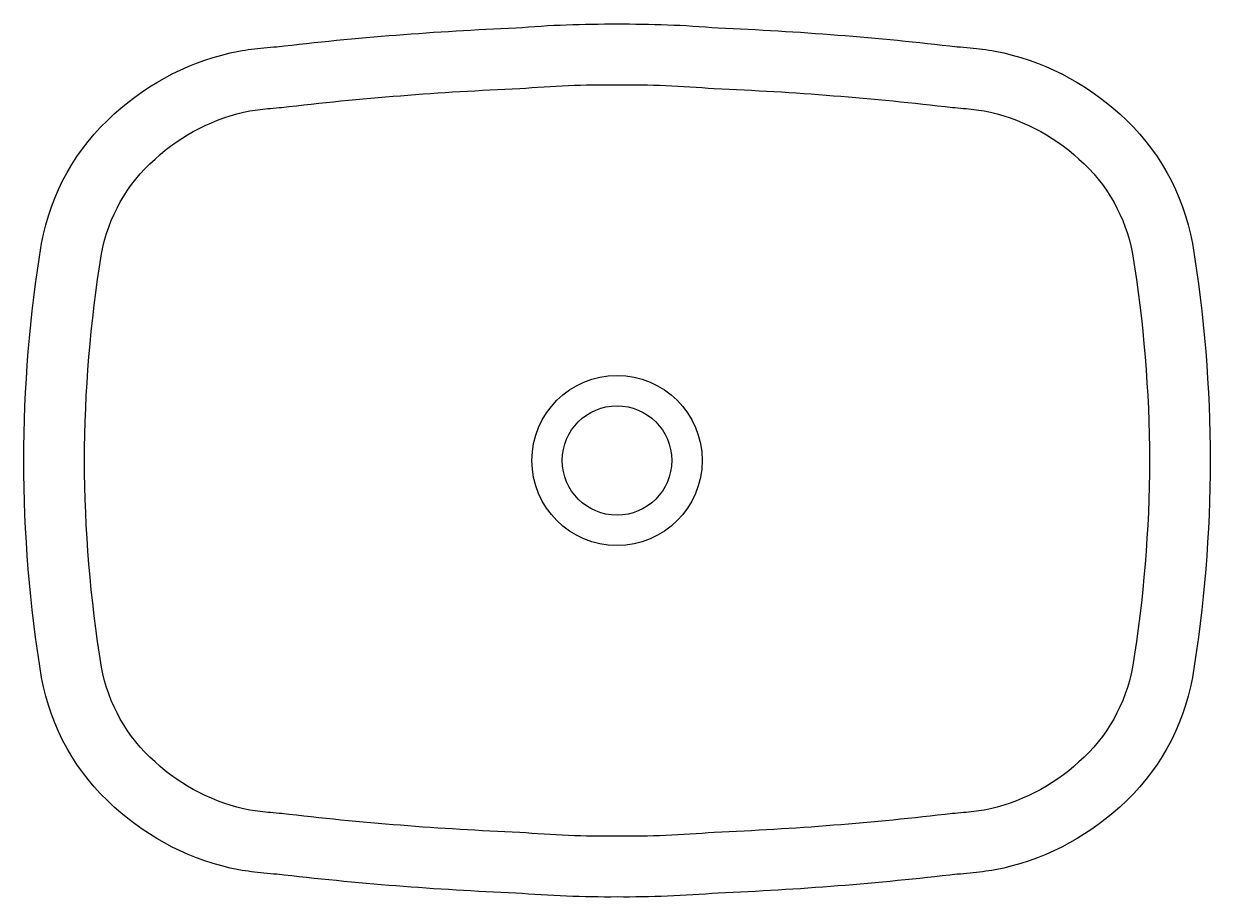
# Model space of a CAD drawing. Extents: x -825.488 to -825, y 505.538 to 505.898.
import ezdxf

# ---------------------------------------------------------------- set-up
doc = ezdxf.new("R2010")
doc.units = 0
doc.header["$LTSCALE"] = 50
doc.header["$MEASUREMENT"] = 0
doc.layers.add('A-PECAS', color=2, linetype='CONTINUOUS')
doc.layers.add('ESC1-50', color=1, linetype='CONTINUOUS')

# ---------------------------------------------------------------- blocks, each defined once
blk = doc.blocks.new('L-42-S')
at = {"layer": 'A-PECAS'}
blk.add_lwpolyline([(0, -0.44456, -0.023279), (-0.04158, -0.44296, -0.01916), (-0.13991, -0.43519, -0.021277), (-0.14522, -0.43471, -0.022101), (-0.15547, -0.43341, -0.137935), (-0.20674, -0.40757, -0.168041), (-0.23664, -0.35425, -0.040113), (-0.244, -0.265, -0.040113), (-0.23664, -0.17575, -0.168041), (-0.20674, -0.12243, -0.137935), (-0.15547, -0.09659, -0.022101), (-0.14522, -0.09529, -0.021277), (-0.13991, -0.09481, -0.01916), (-0.04158, -0.08704, -0.023279), (0, -0.08544, -0.023279), (0.04158, -0.08704, -0.01916), (0.13991, -0.09481, -0.021277), (0.14522, -0.09529, -0.022101), (0.15547, -0.09659, -0.137935), (0.20674, -0.12243, -0.168041), (0.23664, -0.17575, -0.040113), (0.244, -0.265, -0.040113), (0.23664, -0.35425, -0.168041), (0.20674, -0.40757, -0.137935), (0.15547, -0.43341, -0.022101), (0.14522, -0.43471, -0.021277), (0.13991, -0.43519, -0.01916), (0.04158, -0.44296, -0.023279)], format="xyb", close=True, dxfattribs=at)
blk.add_circle((0, -0.265), 0.035, dxfattribs=at)
at = {"layer": 'ESC1-50'}
blk.add_lwpolyline([(0, -0.41956, -0.023725), (-0.04, -0.418, -0.019466), (-0.13796, -0.41024, -0.030261), (-0.1425, -0.40985, -0.023158), (-0.15095, -0.40882, -0.137634), (-0.19, -0.389, -0.168016), (-0.212, -0.35, -0.039991), (-0.219, -0.265, -0.039991), (-0.212, -0.18, -0.168016), (-0.19, -0.141, -0.137634), (-0.15095, -0.12118, -0.023158), (-0.1425, -0.12015, -0.030261), (-0.13796, -0.11976, -0.019466), (-0.04, -0.112, -0.023725), (0, -0.11044, -0.023725), (0.04, -0.112, -0.019466), (0.13796, -0.11976, -0.030261), (0.1425, -0.12015, -0.023158), (0.15095, -0.12118, -0.137634), (0.19, -0.141, -0.168016), (0.212, -0.18, -0.039991), (0.219, -0.265, -0.039991), (0.212, -0.35, -0.168016), (0.19, -0.389, -0.137634), (0.15095, -0.40882, -0.023158), (0.1425, -0.40985, -0.030261), (0.13796, -0.41024, -0.019466), (0.04, -0.418, -0.023725)], format="xyb", close=True, dxfattribs=at)
blk.add_circle((0, -0.265), 0.0225, dxfattribs=at)

msp = doc.modelspace()

# ---------------------------------------------------------------- block references
at = {"layer": 'A-PECAS'}
msp.add_blockref('L-42-S', (-825.24428, 505.98297), dxfattribs=at)

doc.saveas('drawing.dxf')
